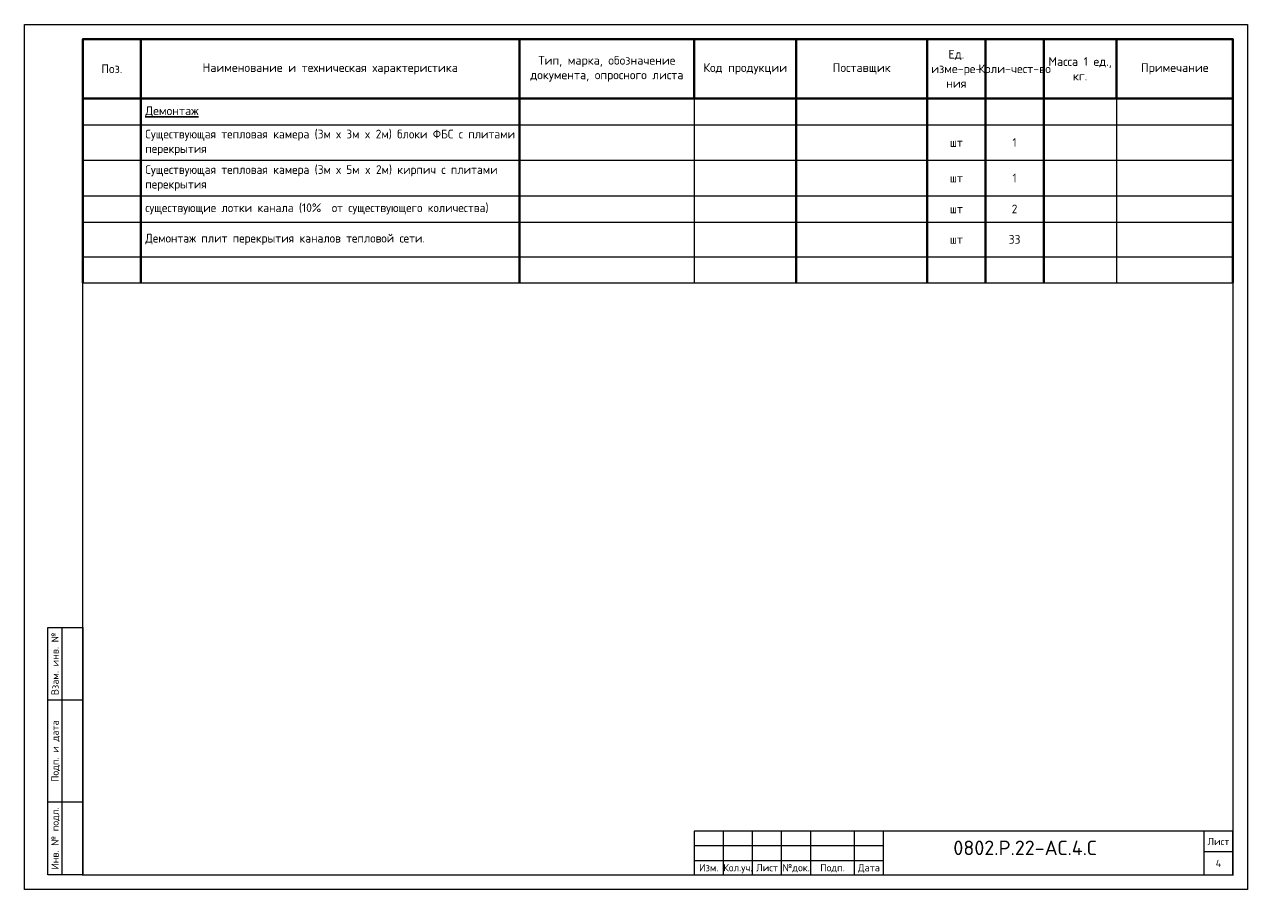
# Model space of a CAD drawing. Header units: millimetres. Extents: x 1601 to 14530, y 1157 to 12625.
# Drawn here: x 14109.9 to 14529.9, y 2831 to 3128 of the extents above; entities that cross this region are included whole.
import ezdxf
from ezdxf.enums import TextEntityAlignment as Align

# ---------------------------------------------------------------- set-up
doc = ezdxf.new("R2010")
doc.units = ezdxf.units.MM
doc.layers.add('таблица', color=250, linetype='Continuous', lineweight=35)
doc.styles.add('-ISOCPEUR-', font='isocpeur.TTF')
doc.styles.add('GOST-2.304_Type-B', font='GOST Common.ttf')
doc.styles.get("Standard").update_dxf_attribs({"font": 'GOST Common.ttf'})

# ---------------------------------------------------------------- blocks, each defined once
blk = doc.blocks.new('*T240')
at = {"layer": 'таблица', "color": 7, "lineweight": 50, "transparency": 16777216}
for p, q in [((0, 0), (395, 0)), ((0, 0), (0, -20.43)), ((20, 0), (20, -20.43)), ((150, 0), (150, -20.43)), ((210, 0), (210, -20.43)), ((245, 0), (245, -20.43)), ((290, 0), (290, -20.43)), ((310, 0), (310, -20.43)), ((330, 0), (330, -20.43)), ((355, 0), (355, -20.43)), ((395, 0), (395, -20.43))]:
    blk.add_line(p, q, dxfattribs=at)
at = {"layer": 'таблица', "color": 0, "lineweight": 50, "transparency": 16777216}
for p, q in [((0, -20.43), (150, -20.43)), ((0, -20.43), (0, -83.73)), ((20, -20.43), (20, -83.73)), ((210, -20.43), (395, -20.43)), ((245, -20.43), (245, -83.73)), ((395, -20.43), (395, -83.73))]:
    blk.add_line(p, q, dxfattribs=at)
at = {"layer": 'таблица', "color": 0, "linetype": 'ByBlock', "lineweight": 50, "transparency": 16777216}
for p, q in [((150, -20.43), (210, -20.43)), ((150, -20.43), (150, -83.73)), ((290, -20.43), (290, -83.73)), ((310, -20.43), (310, -83.73)), ((330, -20.43), (330, -83.73))]:
    blk.add_line(p, q, dxfattribs=at)
at = {"layer": 'таблица', "color": 0, "linetype": 'ByBlock', "lineweight": -2, "transparency": 16777216}
for p, q in [((210, -20.43), (210, -83.73)), ((355, -20.43), (355, -83.73))]:
    blk.add_line(p, q, dxfattribs=at)
at = {"layer": 'таблица', "color": 0, "lineweight": 25, "transparency": 16777216}
for p, q in [((0, -29.43), (20, -29.43)), ((210, -29.43), (245, -29.43)), ((355, -29.43), (395, -29.43)), ((0, -41.63), (20, -41.63)), ((210, -41.63), (245, -41.63)), ((355, -41.63), (395, -41.63)), ((0, -53.83), (20, -53.83)), ((210, -53.83), (245, -53.83)), ((355, -53.83), (395, -53.83)), ((0, -62.83), (20, -62.83)), ((210, -62.83), (245, -62.83)), ((355, -62.83), (395, -62.83)), ((0, -74.73), (20, -74.73)), ((210, -74.73), (245, -74.73)), ((355, -74.73), (395, -74.73)), ((0, -83.73), (20, -83.73)), ((210, -83.73), (245, -83.73)), ((355, -83.73), (395, -83.73))]:
    blk.add_line(p, q, dxfattribs=at)
at = {"layer": 'таблица', "color": 0, "linetype": 'ByBlock', "lineweight": 25, "transparency": 16777216}
for p, q in [((20, -29.43), (210, -29.43)), ((245, -29.43), (355, -29.43)), ((20, -41.63), (210, -41.63)), ((245, -41.63), (355, -41.63)), ((20, -53.83), (210, -53.83)), ((245, -53.83), (355, -53.83)), ((20, -62.83), (210, -62.83)), ((245, -62.83), (355, -62.83)), ((20, -74.73), (210, -74.73)), ((245, -74.73), (355, -74.73)), ((20, -83.73), (210, -83.73)), ((245, -83.73), (355, -83.73))]:
    blk.add_line(p, q, dxfattribs=at)
at = {"layer": 'таблица', "color": 7, "transparency": 16777216, "char_height": 3, "attachment_point": 5, "style": '-ISOCPEUR-'}
for s, insert, width in [('Ед. изме-ре- ния', (300, -10.22), 17), ('Наименование и техническая характеристика', (85, -10.22), 127), ('Тип, марка, обозначение документа, опросного листа', (180, -10.22), 57), ('Код продукции', (227.5, -10.22), 32), ('Поставщик', (267.5, -10.22), 42), ('Масса 1 ед., кг.', (342.5, -10.22), 22), ('Примечание', (375, -10.22), 37), ('Поз.', (10, -10.22), 17), ('Коли-чест-во', (320, -10.22), 17)]:
    blk.add_mtext(s, dxfattribs=dict(at, insert=insert, width=width))
at = {"layer": 'таблица', "color": 0, "transparency": 16777216, "char_height": 3}
for s, insert, width, attachment_point, style in [('{\\LДемонтаж}', (21.5, -24.93), 127, 4, '-ISOCPEUR-'), ('Существующая тепловая камера (3м х 3м x 2м) блоки ФБС с плитами перекрытия', (21.5, -35.53), 127, 4, 'GOST-2.304_Type-B'), ('шт', (300, -35.53), 17, 5, 'GOST-2.304_Type-B'), ('1', (320, -35.53), 17, 5, 'GOST-2.304_Type-B'), ('Существующая тепловая камера (3м х 5м x 2м) кирпич с плитами перекрытия', (21.5, -47.73), 127, 4, 'GOST-2.304_Type-B'), ('шт', (300, -47.73), 17, 5, 'GOST-2.304_Type-B'), ('1', (320, -47.73), 17, 5, 'GOST-2.304_Type-B'), ('существующие лотки канала (10%  от существующего количества)', (21.5, -58.33), 127, 4, 'GOST-2.304_Type-B'), ('шт', (300, -58.33), 17, 5, 'GOST-2.304_Type-B'), ('2', (320, -58.33), 17, 5, 'GOST-2.304_Type-B'), ('Демонтаж плит перекрытия каналов тепловой сети.', (21.5, -68.78), 127, 4, 'GOST-2.304_Type-B'), ('шт', (300, -68.78), 17, 5, 'GOST-2.304_Type-B'), ('33', (320, -68.78), 17, 5, 'GOST-2.304_Type-B')]:
    blk.add_mtext(s, dxfattribs=dict(at, insert=insert, width=width, attachment_point=attachment_point, style=style))

msp = doc.modelspace()

# ---------------------------------------------------------------- linework, layer by layer
for p, q in [((14122.9408, 2835.9949), (14122.9408, 2920.9949)), ((14129.9408, 2895.9949), (14117.9408, 2895.9949)), ((14129.9408, 2860.9949), (14117.9408, 2860.9949)), ((14349.9408, 2835.9949), (14349.9408, 2850.9949)), ((14359.9408, 2835.9949), (14359.9408, 2850.9949)), ((14369.9408, 2835.9949), (14369.9408, 2850.9949)), ((14379.9408, 2835.9949), (14379.9408, 2850.9949)), ((14394.9408, 2835.9949), (14394.9408, 2850.9949)), ((14404.9408, 2835.9949), (14404.9408, 2850.9949)), ((14514.9408, 2850.9949), (14514.9408, 2835.9949)), ((14404.9408, 2845.9949), (14339.9408, 2845.9949)), ((14524.9408, 2843.9949), (14514.9408, 2843.9949)), ((14339.9408, 2840.9949), (14404.9408, 2840.9949))]:
    msp.add_line(p, q)
for points in [[(14109.9408, 3127.9949), (14529.9408, 3127.9949), (14529.9408, 2830.9949), (14109.9408, 2830.9949)], [(14129.9408, 2835.9949), (14117.9408, 2835.9949), (14117.9408, 2920.9949), (14129.9408, 2920.9949)], [(14339.9408, 2835.9949), (14524.9408, 2835.9949), (14524.9408, 2850.9949), (14339.9408, 2850.9949)]]:
    msp.add_lwpolyline(points, close=True)
at = {"const_width": 0.5}
msp.add_lwpolyline([(14129.9408, 3122.9949), (14524.9408, 3122.9949), (14524.9408, 2835.9949), (14129.9408, 2835.9949)], close=True, dxfattribs=at)

# ---------------------------------------------------------------- block references
msp.add_blockref('*T240', (14129.9408, 3122.9949))

# ---------------------------------------------------------------- texts
at = {"style": '-ISOCPEUR-'}
for s, p in [('Взам. инв. №', (14120.4408, 2908.4949)), ('Подп. и дата', (14120.4408, 2878.4949)), ('Инв. № подл.', (14120.4408, 2848.4949))]:
    msp.add_text(s, height=2.5, rotation=90, dxfattribs=at).set_placement(p, align=Align.MIDDLE_CENTER)
for s, p in [('Лист', (14519.9408, 2847.4949)), ('Изм.', (14344.9408, 2838.4949)), ('Кол.уч.', (14354.9408, 2838.4949)), ('Лист', (14364.9408, 2838.4949)), ('№док.', (14374.9408, 2838.4949)), ('Подп.', (14387.4408, 2838.4949)), ('Дата', (14399.9408, 2838.4949))]:
    msp.add_text(s, height=2.5, dxfattribs=at).set_placement(p, align=Align.MIDDLE_CENTER)
at = {"insert": (14429.1384, 2847.803), "char_height": 5, "width": 38.557853, "attachment_point": 1}
msp.add_mtext('\\pi-10.22107,l10;{\\fISOCPEUR|b0|i0|c204|p34;\\C7;0802.Р.22-АС.4.С}', dxfattribs=at)
at = {"style": '-ISOCPEUR-'}
msp.add_attdef('4', text='*', height=2.5, dxfattribs=at).set_placement((14519.9408, 2839.9949), align=Align.MIDDLE_CENTER)

doc.saveas('drawing.dxf')
